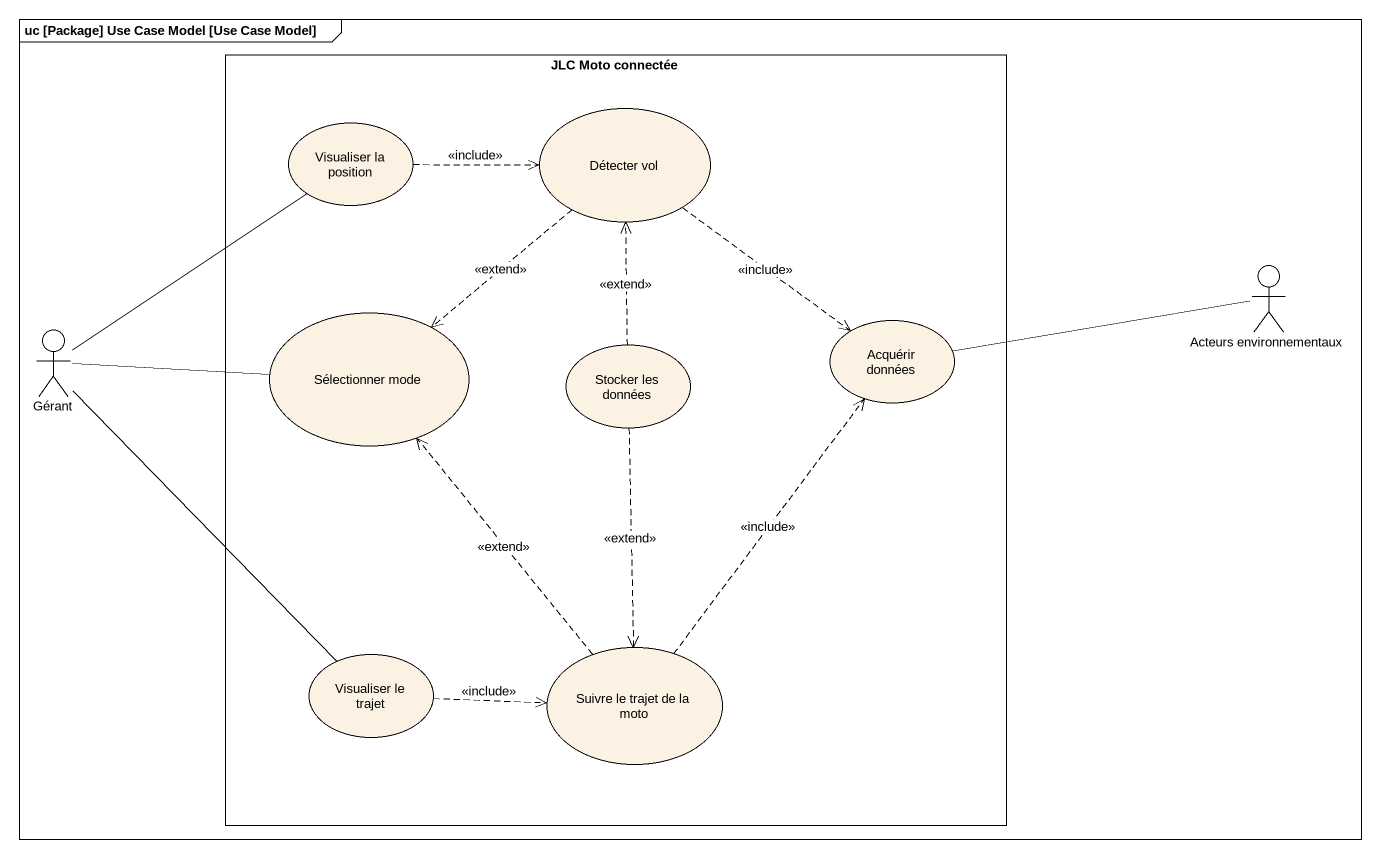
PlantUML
@startuml
mainframe uc [Package] Use Case Model [Use Case Model]
rectangle "JLC Moto connectée" as JLC_Moto_connectée {
  usecase "Visualiser la position" as Visualiser_la_position
  usecase "Détecter vol" as Détecter_vol
  usecase "Sélectionner mode" as Sélectionner_mode
  usecase "Stocker les données" as Stocker_les_données
  usecase "Acquérir données" as Acquérir_données
  usecase "Visualiser le trajet" as Visualiser_le_trajet
  usecase "Suivre le trajet de la moto" as Suivre_le_trajet_de_la_moto
}
actor "Acteurs environnementaux" as Acteurs_environnementaux
actor Gérant
Visualiser_la_position .right.> Détecter_vol : <<include>>
Détecter_vol ..> Sélectionner_mode : <<extend>>
Détecter_vol ..> Acquérir_données : <<include>>
Acteurs_environnementaux -left- Acquérir_données
Gérant -up- Visualiser_la_position
Gérant -right- Sélectionner_mode
Gérant -- Visualiser_le_trajet
Stocker_les_données .up.> Détecter_vol : <<extend>>
Stocker_les_données ..> Suivre_le_trajet_de_la_moto : <<extend>>
Visualiser_le_trajet .right.> Suivre_le_trajet_de_la_moto : <<include>>
Suivre_le_trajet_de_la_moto .up.> Sélectionner_mode : <<extend>>
Suivre_le_trajet_de_la_moto .up.> Acquérir_données : <<include>>
@enduml
